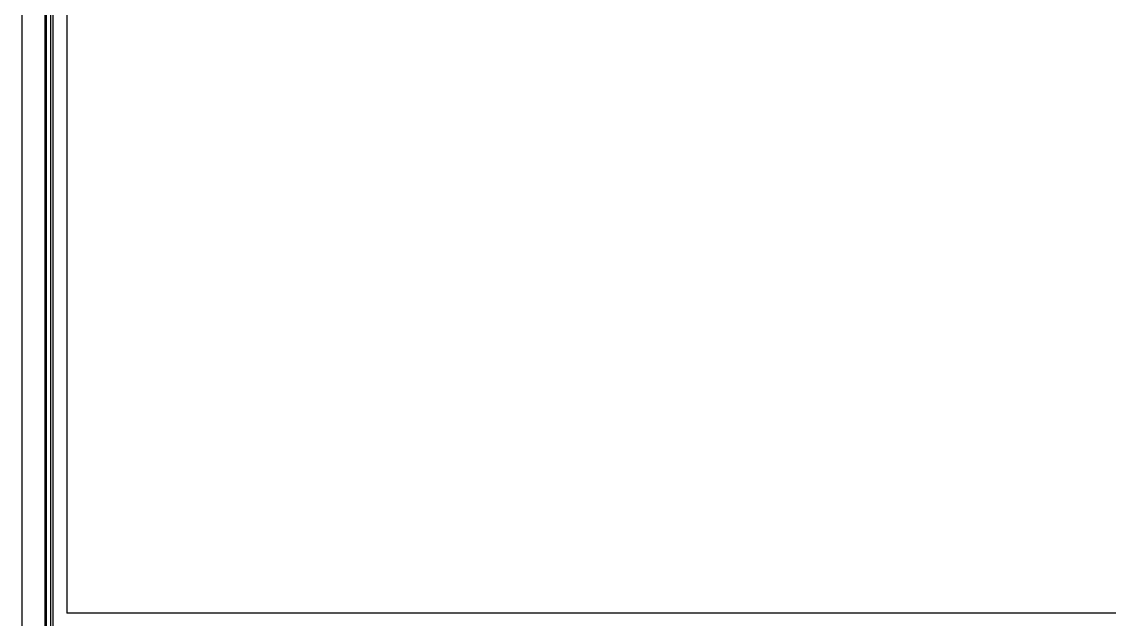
# Model space of a CAD drawing. Header units: millimetres. Extents: x 0 to 190005487, y 0 to 455456909.
# Drawn here: x 98209 to 100018, y 19788 to 20782 of the extents above; entities that cross this region are included whole.
import ezdxf

# ---------------------------------------------------------------- set-up
doc = ezdxf.new("R2010")
doc.units = ezdxf.units.MM
doc.header["$LTSCALE"] = 400
doc.header["$MEASUREMENT"] = 0
doc.layers.get('0').update_dxf_attribs({"linetype": 'CONTINUOUS'})

# ---------------------------------------------------------------- blocks, each defined once
blk = doc.blocks.new('A$C640965EA')
at = {"color": 3}
for p, q in [((1245.7, 4542.9, 0), (1245.7, 467.8, 0)), ((1320.7, 4542.9, 0), (1320.7, 2737.7, 0)), ((4794.2, 2737.7, 0), (1320.7, 2737.7, 0))]:
    blk.add_line(p, q, dxfattribs=at)
at = {"color": 4}
for p, q in [((1283.9, 4542.9, 0), (1283.9, 467.8, 0)), ((1284.9, 4542.9, 0), (1284.9, 467.8, 0)), ((1286.3, 4542.9, 0), (1286.3, 467.8, 0)), ((1293.7, 4542.9, 0), (1293.7, 467.8, 0)), ((1297.5, 4542.9, 0), (1297.5, 467.8, 0))]:
    blk.add_line(p, q, dxfattribs=at)

msp = doc.modelspace()

# ---------------------------------------------------------------- block references
msp.add_blockref('A$C640965EA', (96963, 17060.7))

doc.saveas('drawing.dxf')
